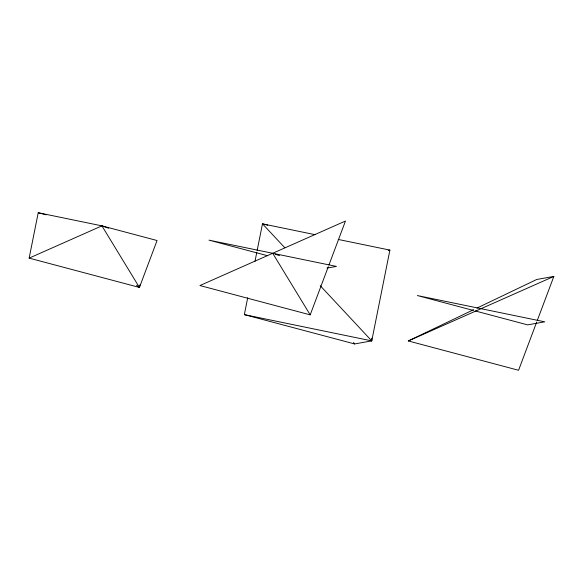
<?xml version="1.0" encoding="UTF-8"?>
<svg xmlns="http://www.w3.org/2000/svg" width="583" height="583" viewBox="0 0 583 583"><rect width="100%" height="100%" fill="white"/><g stroke="black" fill="none" stroke-linecap="round" stroke-linejoin="round"><path stroke-width="0.87" d="M247.717 297.709L244.343 314.623L354.617 343.948L371.75 340.887L371.779 338.176M29.15 258.123L38.223 212.729L101.923 225.861L157.067 240.524L139.424 287.448L29.15 258.123L101.923 225.861L108.7 228.215M136.517 285.298L139.424 287.448L139.964 284.774M255.011 261.22L256.79 252.315M257.147 250.537L262.481 223.836L315.053 234.672M244.343 314.623L371.75 340.887L389.896 250.1L338.213 239.445M328.95 264.981L345.479 221.023L199.925 285.546L310.2 314.864L328.316 266.671M536.688 322.078L518.571 370.271L408.297 340.953L473.731 309.631M537.322 320.388L553.85 276.422L536.717 279.483L477.003 308.064M408.297 340.953L553.85 276.422M388.183 250.406L389.896 250.1M326.983 268.093L336.406 266.416L208.998 240.145L267.633 255.74M267.735 225.227L262.481 223.836L284.832 247.775M473.381 310.447L417.37 295.552L544.777 321.823L527.644 324.877L475.13 310.914M38.223 212.729L46.101 214.821M275.242 254.166L279.476 255.638M320.22 285.685L371.75 340.887M353.517 342.505L354.617 343.948M272.706 253.284L310.2 314.864M101.923 225.861L139.424 287.448"/></g></svg>
